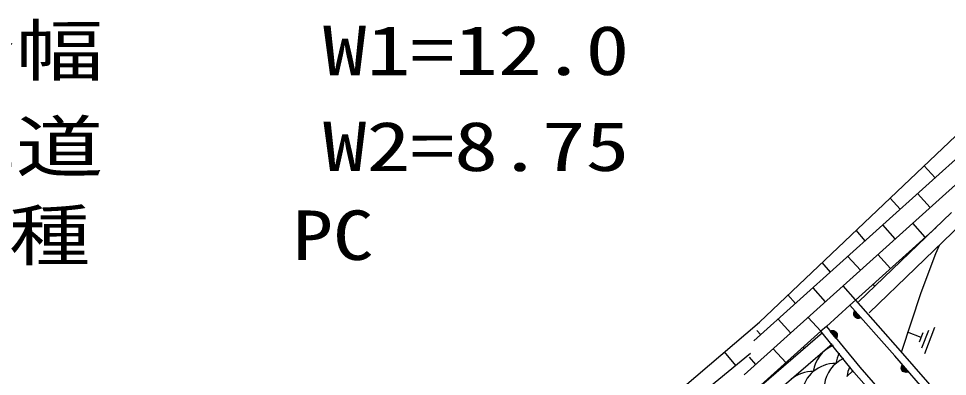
# Model space of a CAD drawing. Units: millimetres, scale not verified. Extents: x 40000 to 680000, y 20000 to 380000.
# Drawn here: x 156110 to 180872, y 283066 to 292606 of the extents above; entities that cross this region are included whole.
import ezdxf
from ezdxf.enums import TextEntityAlignment as Align

# ---------------------------------------------------------------- set-up
doc = ezdxf.new("R2010")
doc.units = ezdxf.units.MM
doc.header["$LTSCALE"] = 1000
doc.layers.add('M-BGD', color=7, linetype='Continuous', lineweight=25)
doc.layers.add('M-STR-HTXT', color=7, linetype='Continuous', lineweight=13)
doc.styles.add('ＭＳ ゴシック', font='')
doc.styles.get('ＭＳ ゴシック').set_extended_font_data('MS Gothic')

msp = doc.modelspace()

# ---------------------------------------------------------------- linework, layer by layer
at = {"layer": 'M-BGD'}
for p, q in [((175858, 284515), (182300, 290628)), ((182684, 290287), (175715, 284013)), ((183061, 289953), (175455, 283107)), ((180541, 288358), (180249, 288682)), ((179612, 287522), (179342, 287821)), ((180411, 287568), (180077, 287940)), ((178505, 285051), (180979, 287433)), ((180568, 287036), (178417, 285101)), ((181258, 287146), (178782, 284763)), ((179482, 286732), (179148, 287104)), ((180281, 286778), (179947, 287150)), ((178683, 286685), (178435, 286961)), ((180563, 286345), (180657, 286567)), ((178553, 285896), (178219, 286267)), ((179352, 285942), (179018, 286314)), ((179839, 286335), (179817, 286360)), ((180171, 285306), (180563, 286345)), ((177754, 285849), (177528, 286100)), ((178938, 285468), (178888, 285524)), ((177624, 285059), (177289, 285431)), ((178423, 285106), (178089, 285478)), ((179644, 283712), (180171, 285306)), ((176825, 285013), (176621, 285239)), ((178417, 285101), (178268, 284969)), ((178417, 285101), (179616, 283744)), ((177649, 284396), (178268, 284969)), ((179466, 283613), (178268, 284969)), ((179466, 283613), (178268, 284969)), ((178375, 284726), (178377, 284761)), ((178377, 284761), (178386, 284789)), ((178382, 284771), (178521, 284614)), ((178386, 284789), (178402, 284816)), ((178535, 284620), (178389, 284785)), ((178397, 284799), (178550, 284626)), ((178402, 284816), (178568, 284629)), ((170739, 280146), (175858, 284515)), ((176695, 284223), (176360, 284595)), ((177494, 284270), (177159, 284641)), ((178381, 284697), (178375, 284726)), ((178379, 284729), (178478, 284617)), ((178499, 284615), (178380, 284750)), ((178393, 284668), (178381, 284697)), ((178450, 284625), (178384, 284700)), ((178419, 284638), (178393, 284668)), ((178447, 284622), (178419, 284638)), ((178474, 284613), (178447, 284622)), ((178510, 284611), (178474, 284613)), ((178539, 284616), (178510, 284611)), ((178568, 284629), (178539, 284616)), ((177494, 284270), (175632, 282593)), ((175896, 284177), (175794, 284290)), ((177649, 284396), (177494, 284270)), ((178381, 283180), (177494, 284270)), ((177649, 284396), (178534, 283309)), ((177649, 284396), (178534, 283309)), ((177748, 284274), (177777, 284286)), ((177906, 284080), (177748, 284274)), ((177911, 284098), (177766, 284276)), ((177777, 284286), (177806, 284290)), ((177781, 284282), (177919, 284111)), ((177928, 284125), (177795, 284287)), ((177806, 284290), (177842, 284286)), ((177816, 284285), (177930, 284146)), ((177932, 284167), (177838, 284283)), ((177842, 284286), (177869, 284276)), ((177865, 284273), (177928, 284196)), ((177869, 284276), (177896, 284259)), ((177896, 284259), (177921, 284228)), ((180192, 283825), (180373, 284302)), ((180528, 284371), (180261, 283670)), ((175203, 282223), (177538, 284234)), ((177923, 284107), (177906, 284080)), ((177921, 284228), (177932, 284199)), ((177933, 284135), (177923, 284107)), ((177932, 284199), (177936, 284170)), ((177936, 284170), (177933, 284135)), ((180170, 284106), (179806, 284245)), ((180218, 284232), (180122, 283980)), ((177798, 283930), (175462, 281919)), ((176565, 283433), (176230, 283805)), ((177057, 283821), (177030, 283851)), ((175619, 283678), (159379, 270355)), ((175229, 283359), (174930, 283723)), ((175766, 283387), (175591, 283581)), ((180583, 282334), (179466, 283613)), ((179616, 283744), (180749, 282449)), ((178534, 283309), (179839, 281820)), ((179642, 283289), (179644, 283324)), ((179647, 283260), (179642, 283289)), ((179644, 283324), (179653, 283352)), ((179646, 283292), (179745, 283179)), ((179766, 283178), (179647, 283313)), ((179649, 283334), (179787, 283176)), ((179653, 283352), (179669, 283379)), ((179802, 283183), (179657, 283348)), ((179665, 283362), (179816, 283189)), ((179669, 283379), (179834, 283191)), ((178193, 283066), (178352, 283215)), ((179673, 281706), (178381, 283180)), ((179660, 283231), (179647, 283260)), ((179717, 283188), (179651, 283263)), ((179686, 283201), (179660, 283231)), ((179713, 283185), (179686, 283201)), ((179741, 283176), (179713, 283185)), ((179776, 283174), (179741, 283176)), ((179805, 283179), (179776, 283174)), ((179834, 283191), (179805, 283179))]:
    msp.add_line(p, q, dxfattribs=at)
for centre, start, end in [((178187, 283072), 113.7606, 172.0565), ((178482, 282727), 115.1415, 172.0565), ((178789, 283287), 153.4247, 172.0565), ((177880, 282512), 88.8388, 172.0565), ((179083, 282942), 154.9256, 172.0565), ((177279, 282298), 88.8388, 129.4257)]:
    msp.add_arc(centre, 899, start, end, dxfattribs=at)

# ---------------------------------------------------------------- texts
at = {"layer": 'M-STR-HTXT', "style": 'ＭＳ ゴシック'}
for s, width, p in [('全幅 \u3000\u3000W1=12.0', 1.3, (153692, 290693)), ('車道 \u3000\u3000W2=8.75', 1.3, (153693, 288136)), ('橋種 \u3000\u3000PC', 1.2, (153695, 285768))]:
    msp.add_text(s, height=1320, rotation=0.035, dxfattribs=dict(at, width=width)).set_placement(p, align=Align.BOTTOM_LEFT)

doc.saveas('drawing.dxf')
